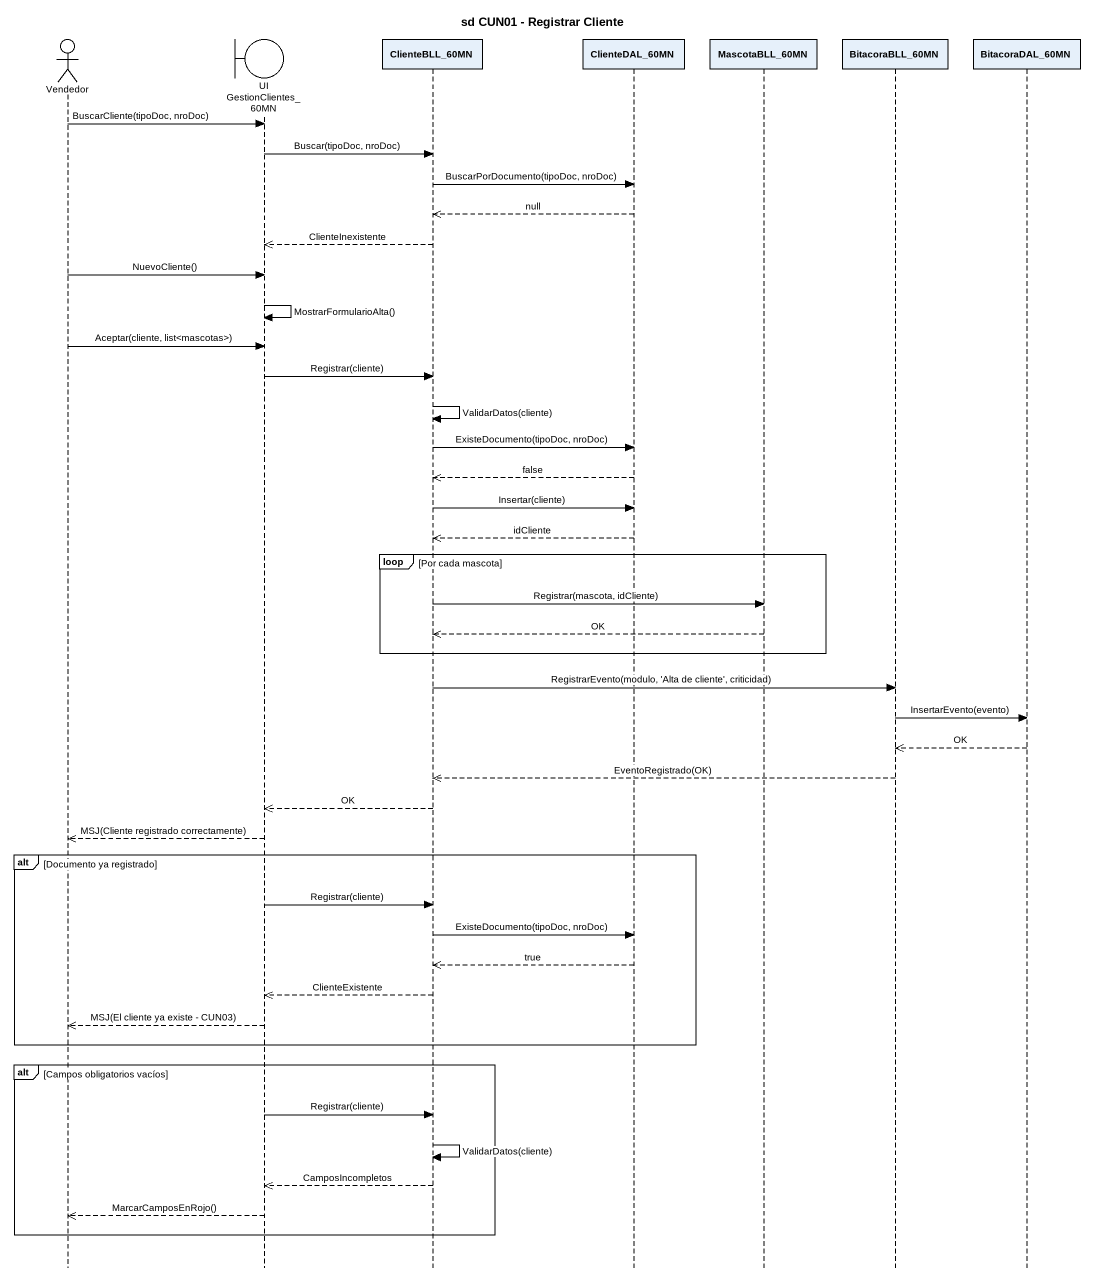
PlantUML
@startuml
title sd CUN01 - Registrar Cliente
hide footbox
actor Vendedor
boundary "UI GestionClientes_60MN" as UI_GestionClientes_60MN
participant ClienteBLL_60MN
participant ClienteDAL_60MN
participant MascotaBLL_60MN
participant BitacoraBLL_60MN
participant BitacoraDAL_60MN

Vendedor -> UI_GestionClientes_60MN : BuscarCliente(tipoDoc, nroDoc)
UI_GestionClientes_60MN -> ClienteBLL_60MN : Buscar(tipoDoc, nroDoc)
ClienteBLL_60MN -> ClienteDAL_60MN : BuscarPorDocumento(tipoDoc, nroDoc)
ClienteDAL_60MN -->> ClienteBLL_60MN : null
ClienteBLL_60MN -->> UI_GestionClientes_60MN : ClienteInexistente
Vendedor -> UI_GestionClientes_60MN : NuevoCliente()
UI_GestionClientes_60MN -> UI_GestionClientes_60MN : MostrarFormularioAlta()
Vendedor -> UI_GestionClientes_60MN : Aceptar(cliente, list<mascotas>)
UI_GestionClientes_60MN -> ClienteBLL_60MN : Registrar(cliente)
ClienteBLL_60MN -> ClienteBLL_60MN : ValidarDatos(cliente)
ClienteBLL_60MN -> ClienteDAL_60MN : ExisteDocumento(tipoDoc, nroDoc)
ClienteDAL_60MN -->> ClienteBLL_60MN : false
ClienteBLL_60MN -> ClienteDAL_60MN : Insertar(cliente)
ClienteDAL_60MN -->> ClienteBLL_60MN : idCliente
loop Por cada mascota
  ClienteBLL_60MN -> MascotaBLL_60MN : Registrar(mascota, idCliente)
  MascotaBLL_60MN -->> ClienteBLL_60MN : OK
end
ClienteBLL_60MN -> BitacoraBLL_60MN : RegistrarEvento(modulo, 'Alta de cliente', criticidad)
BitacoraBLL_60MN -> BitacoraDAL_60MN : InsertarEvento(evento)
BitacoraDAL_60MN -->> BitacoraBLL_60MN : OK
BitacoraBLL_60MN -->> ClienteBLL_60MN : EventoRegistrado(OK)
ClienteBLL_60MN -->> UI_GestionClientes_60MN : OK
UI_GestionClientes_60MN -->> Vendedor : MSJ(Cliente registrado correctamente)
alt Documento ya registrado
  UI_GestionClientes_60MN -> ClienteBLL_60MN : Registrar(cliente)
  ClienteBLL_60MN -> ClienteDAL_60MN : ExisteDocumento(tipoDoc, nroDoc)
  ClienteDAL_60MN -->> ClienteBLL_60MN : true
  ClienteBLL_60MN -->> UI_GestionClientes_60MN : ClienteExistente
  UI_GestionClientes_60MN -->> Vendedor : MSJ(El cliente ya existe - CUN03)
end
alt Campos obligatorios vacíos
  UI_GestionClientes_60MN -> ClienteBLL_60MN : Registrar(cliente)
  ClienteBLL_60MN -> ClienteBLL_60MN : ValidarDatos(cliente)
  ClienteBLL_60MN -->> UI_GestionClientes_60MN : CamposIncompletos
  UI_GestionClientes_60MN -->> Vendedor : MarcarCamposEnRojo()
end
@enduml
